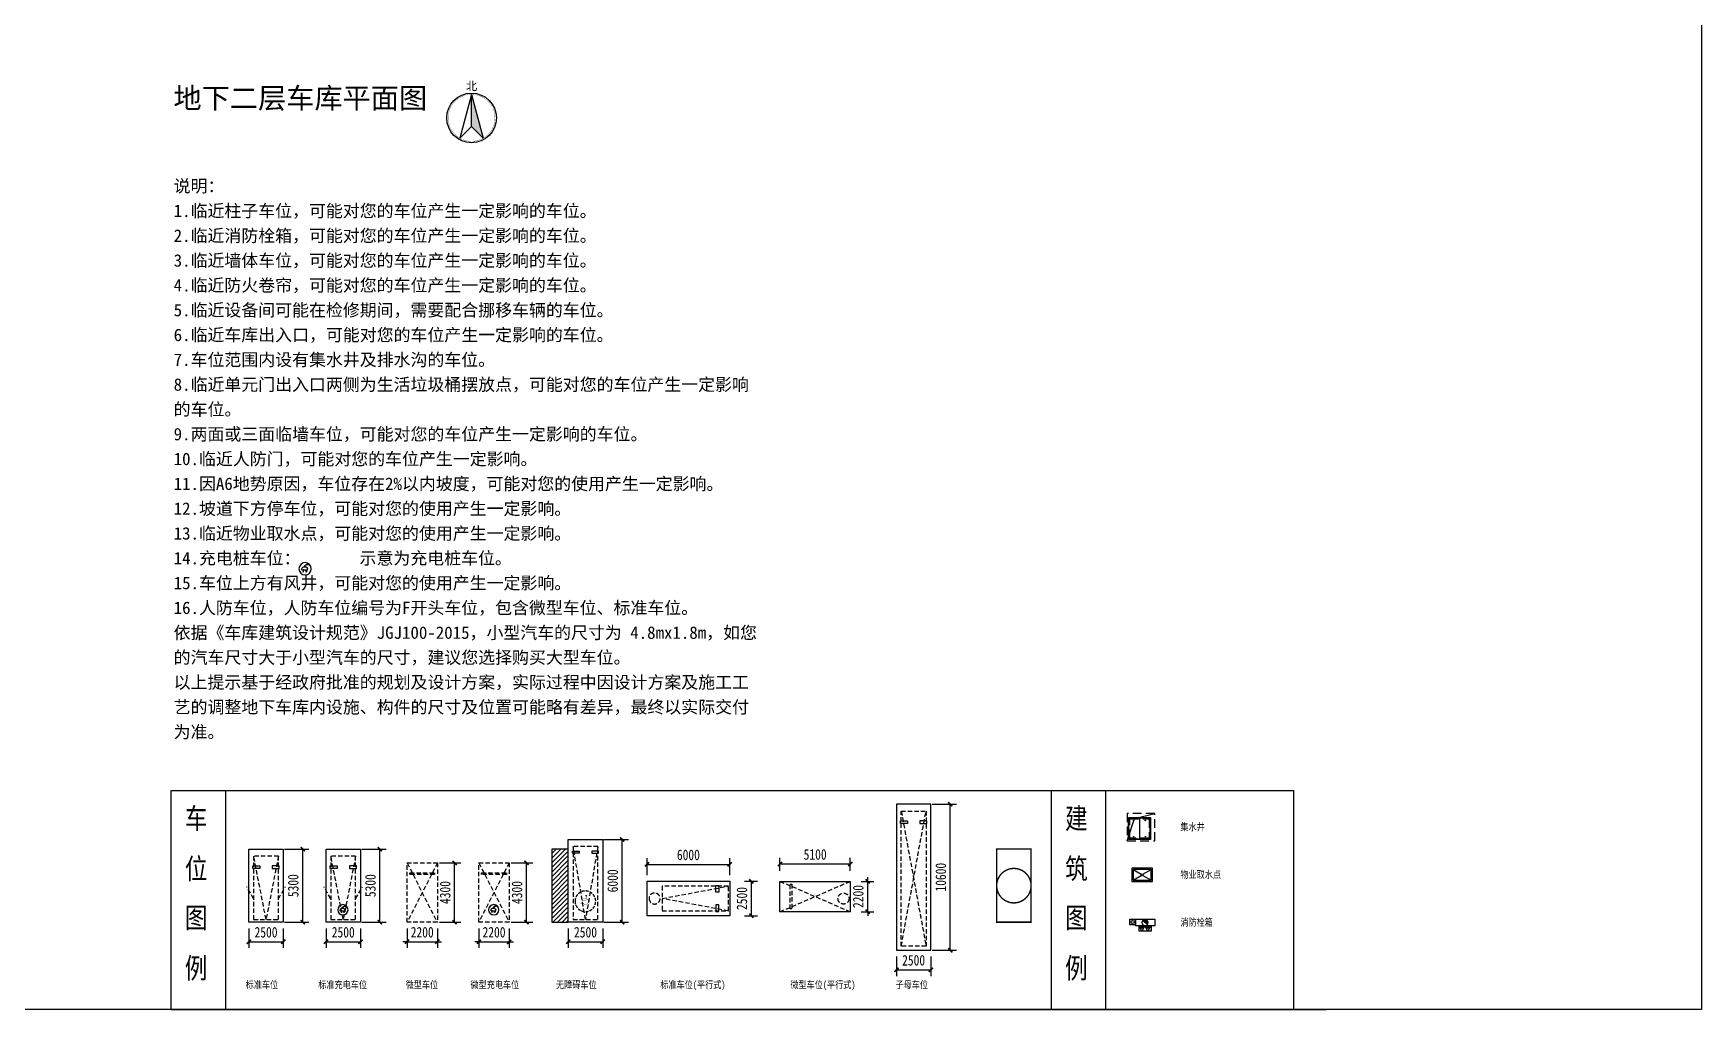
# Model space of a CAD drawing. Header units: millimetres. Extents: x -48310 to 218990, y -633409 to -276709.
# Drawn here: x 97952 to 218990, y -633409 to -562570 of the extents above; entities that cross this region are included whole.
import ezdxf
from ezdxf.enums import TextEntityAlignment as Align

# ---------------------------------------------------------------- set-up
doc = ezdxf.new("R2010")
doc.units = ezdxf.units.MM
doc.header["$LTSCALE"] = 100
for name, pattern in [('A6-DK-B1F$0$$0$HIDDEN2', [4.7625, 3.175, -1.5875]), ('A6-DK-B1F$0$ACO-DASHED', [3, 2, -1]), ('A6-DK-B1F$0$HIDDEN2', [4.7625, 3.175, -1.5875]), ('A6-DK-B2F$0$HIDDEN2', [4.7625, 3.175, -1.5875]), ('A6-DK-JSJ-B2F$0$HIDDEN2', [4.7625, 3.175, -1.5875])]:
    doc.linetypes.add(name, pattern=pattern)
doc.layers.get('Defpoints').update_dxf_attribs({"color": 189})
for name, color, linetype in [('A-MARK', 232, 'Continuous'), ('A-TEXT', 191, 'Continuous'), ('A-TITLE', 222, 'Continuous'), ('A6-DK-B1F$0$$0$A-PRKG', 175, 'A6-DK-B1F$0$$0$HIDDEN2'), ('A6-DK-B1F$0$A-HATCH', 251, 'Continuous'), ('A6-DK-B1F$0$A-MARK', 232, 'Continuous'), ('A6-DK-B1F$0$A-PRKG', 175, 'A6-DK-B1F$0$HIDDEN2'), ('A6-DK-B1F$0$A-PRKG-SIGN', 252, 'Continuous'), ('A6-DK-B1F$0$A-X-CLIP', 249, 'Continuous'), ('A6-DK-B1F$0$DK-WALL-B1F$0$A-MARK', 232, 'Continuous'), ('A6-DK-B2F$0$A-FIXT', 6, 'Continuous'), ('A6-DK-B2F$0$A-PRKG', 175, 'A6-DK-B2F$0$HIDDEN2'), ('A6-DK-B2F$0$A-PRKG-SIGN', 252, 'Continuous'), ('A6-DK-JSJ-B2F$0$A-DRAIN', 152, 'Continuous'), ('A6-DK-JSJ-B2F$0$A-HOLE-FLOR', 242, 'Continuous'), ('A6-DK-JSJ-B2F$0$A-LOWER', 131, 'A6-DK-JSJ-B2F$0$HIDDEN2'), ('A6-DK-JSJ-B2F$0$X23-BF$0$A-HATCH', 251, 'Continuous'), ('TP-DK-1(xhs)$0$P-J-DIM-L', 70, 'Continuous'), ('TP-DK-1(xhs)$0$P-X-L', 240, 'Continuous'), ('TP-DK-1(xhs)$0$P-X-M', 2, 'Continuous'), ('TP-DK-1(xhs)$0$P-X-X', 1, 'Continuous'), ('留孔', 1, 'Continuous'), ('车位编号', 6, 'Continuous')]:
    doc.layers.add(name, color=color, linetype=linetype)
doc.layers.add('PUB_DIM', color=3, linetype='Continuous', lineweight=15)
doc.layers.add('PUB_TEXT', color=7, linetype='Continuous', lineweight=15)
doc.layers.add('yichutu', color=7, linetype='Continuous', true_color=0xffffff, plot=False)
doc.styles.add('HT_T3', font='simhei.ttf', dxfattribs={"width": 0.8})
doc.styles.add('华文细黑', font='STXIHEI.TTF')
doc.styles.add('黑体', font='simhei.ttf', dxfattribs={"width": 0.8})
doc.dimstyles.new('_TCH_ARCH&&300', dxfattribs={"dimtxt": 766.075949, "dimasz": 300, "dimexe": 450, "dimexo": 450, "dimgap": 300, "dimtad": 1, "dimdec": 0, "dimzin": 0, "dimdsep": 46, "dimtxsty": 'HT_T3', "dimblk": 'ARCHTICK', "dimcen": 0.09, "dimclrt": 7, "dimazin": 2, "dimtfac": 1, "dimtdec": 0, "dimtix": 1, "dimtmove": 2, "dimatfit": 3, "dimfxl": 1, "dimtolj": 1, "dimtzin": 0, "dimarcsym": 0})

# ---------------------------------------------------------------- blocks, each defined once
blk = doc.blocks.new('yct-1189-841-356700-252300-300-0.0')
at = {"layer": 'yichutu', "color": 7, "true_color": 0xffffff}
blk.add_lwpolyline([(0, 0), (0, 252300), (356700, 252300), (356700, 0)], close=True, dxfattribs=at)
blk = doc.blocks.new('A-Other-Compass-a')
at = {"linetype": 'ByBlock', "lineweight": -2}
blk.add_hatch(color=256, dxfattribs=at).paths.add_polyline_path([(0, -1211), (0, -50), (425, -1636)])
at = {"linetype": 'ByBlock', "lineweight": -2, "const_width": 8}
for points in [[(0, -50, 1), (0, -1750)], [(0, -50, -1), (0, -1750)]]:
    blk.add_lwpolyline(points, format="xyb", dxfattribs=at)
at = {"linetype": 'ByBlock', "lineweight": -2}
for points in [[(0, -1211), (0, -50), (-425, -1636), (0, -1211)], [(0, -1211), (0, -50), (425, -1636), (0, -1211)]]:
    blk.add_lwpolyline(points, close=True, dxfattribs=at)
blk.add_circle((0, -900), 900, dxfattribs=at)
at = {"linetype": 'ByBlock', "lineweight": -2, "style": '华文细黑'}
blk.add_text('北', height=300, dxfattribs=at).set_placement((0, 100), align=Align.CENTER)
blk = doc.blocks.new('A6-DK-B1F$0$DK-WALL-B1F$0$CD')
at = {"linetype": 'ByBlock'}
for p, q in [((-130, -382), (-130, 312)), ((-130, 312), (19, 312)), ((219, -182), (219, 112)), ((469, 427), (469, 165)), ((509, 427), (469, 427)), ((509, 427), (509, 165)), ((-130, -382), (19, -382)), ((219, -15), (289, -15)), ((219, -55), (289, -55))]:
    blk.add_line(p, q, dxfattribs=at)
for points in [[(-371, 133), (-130, 133), (-130, 175), (-371, 175)], [(-371, -203), (-130, -203), (-130, -245), (-371, -245)]]:
    blk.add_lwpolyline(points, dxfattribs=at)
blk.add_circle((0, 0), 750, dxfattribs=at)
for centre, radius, start, end in [((-371, 154), 20.7, 90, 270), ((19, 112), 200, 0, 90), ((289, 165), 220, 270, 0), ((289, 165), 180, 270, 0), ((-371, -224), 20.7, 90, 270), ((19, -182), 200, 270, 0)]:
    blk.add_arc(centre, radius, start, end, dxfattribs=at)
blk = doc.blocks.new('A6-DK-B1F$0$标准车位')
blk.add_lwpolyline([(350, 4600), (1250, 0), (2150, 4600)])
blk.add_lwpolyline([(350, 4600), (2150, 4600), (2150, 0), (350, 0)], close=True)
at = {"layer": 'A6-DK-B1F$0$A-PRKG-SIGN'}
for points in [[(0, -200), (2500, -200), (2500, 5100), (0, 5100)], [(300, 3900), (800, 3900), (800, 3700), (300, 3700)], [(2200, 3900), (1700, 3900), (1700, 3700), (2200, 3700)]]:
    blk.add_lwpolyline(points, close=True, dxfattribs=at)
at = {"layer": 'Defpoints', "color": 8, "linetype": 'A6-DK-B1F$0$HIDDEN2', "extrusion": (-5.18032e-09, 4.97011e-22, 1), "elevation": 0}
for points in [[(350, 1500), (-145, 2357)], [(2150, 1500), (2645, 2357)]]:
    blk.add_lwpolyline(points, dxfattribs=at)
blk = doc.blocks.new('A6-DK-B1F$0$$0$A$C46FA2BC5')
at = {"layer": 'A6-DK-B1F$0$$0$A-PRKG', "color": 6}
for points in [[(-2200, 0), (0, 0), (0, -4300), (-2200, -4300)], [(-2000, -3450), (-200, -3450), (-200, -3570), (-2000, -3570)]]:
    blk.add_lwpolyline(points, close=True, dxfattribs=at)
for points in [[(0, -4300), (-2200, 0)], [(-2200, -4300), (0, 0)]]:
    blk.add_lwpolyline(points, dxfattribs=at)
blk = doc.blocks.new('A6-DK-B1F$0$A-Barrier-plan-b')
for points, const_width in [([(-119, 185, 1.2843002), (192, -107)], 25), ([(-30, 403, 1), (-86, 403)], 60), ([(-30, 403, -1), (-86, 403)], 60)]:
    blk.add_lwpolyline(points, format="xyb", dxfattribs=dict(const_width=const_width))
at = {"const_width": 25}
for points in [[(-101, 411), (-55, 80), (194, 80), (260, -148), (353, -128)], [(-70, 191), (143, 191)]]:
    blk.add_lwpolyline(points, dxfattribs=at)
at = {"linetype": 'A6-DK-B1F$0$ACO-DASHED'}
blk.add_circle((0, 0), 750, dxfattribs=at)
blk = doc.blocks.new('A6-DK-B1F$0$wzatcw')
at = {"layer": 'A6-DK-B1F$0$A-HATCH'}
h = blk.add_hatch(dxfattribs=at)
h.set_pattern_fill('ANSI31', color=256, scale=150)
h.set_pattern_definition([(45, (-735.45, 5050), (-168.38, 168.38), [])])
h.paths.add_polyline_path([(1200, 0), (0, 0), (0, 5300), (1200, 5300)])
at = {"extrusion": (-5.18032e-09, -4.99617e-22, 1), "elevation": 0}
blk.add_lwpolyline([(3350, 5500), (2450, 200), (1550, 5500)], dxfattribs=at)
blk.add_lwpolyline([(3350, 5500), (1550, 5500), (1550, 200), (3350, 200)], close=True, dxfattribs=at)
at = {"layer": 'A6-DK-B1F$0$A-PRKG-SIGN', "extrusion": (-5.18032e-09, -4.99617e-22, 1), "elevation": 0}
for points in [[(3700, 0), (1200, 0), (1200, 6000), (3700, 6000)], [(1500, 5143), (2000, 5143), (2000, 5000), (1500, 5000)], [(3400, 5143), (2900, 5143), (2900, 5000), (3400, 5000)]]:
    blk.add_lwpolyline(points, close=True, dxfattribs=at)
at = {"layer": 'A6-DK-B1F$0$A-X-CLIP'}
blk.add_lwpolyline([(1200, 5300), (0, 5300), (0, 0), (1200, 0)], dxfattribs=at)
at = {"layer": 'A6-DK-B1F$0$A-MARK', "linetype": 'Continuous', "extrusion": (-3.01823e-09, -1.58113e-08, 1), "xscale": -0.9999999999999991, "rotation": 359.9999986498872}
blk.add_blockref('A6-DK-B1F$0$A-Barrier-plan-b', (2441, 1516, 0), dxfattribs=at)
blk = doc.blocks.new('_ArchTick')
at = {"color": 0, "linetype": 'ByBlock', "const_width": 0.4}
blk.add_lwpolyline([(-0.5, -0.5), (0.5, 0.5)], dxfattribs=at)
blk = doc.blocks.new('*D334')
at = {"layer": 'Defpoints', "color": 0, "transparency": 16777216}
for p in [(136761, -627063, 0), (139261, -627063), (139261, -628482)]:
    blk.add_point(p, dxfattribs=at)
at = {"layer": 'PUB_DIM', "color": 0, "lineweight": -2, "transparency": 16777216}
for p, q in [((136761, -627513), (136761, -628932)), ((139261, -627513), (139261, -628932)), ((136761, -628482), (139261, -628482))]:
    blk.add_line(p, q, dxfattribs=at)
at = {"layer": 'PUB_DIM', "color": 0, "lineweight": -2, "transparency": 16777216, "xscale": 300, "yscale": 300, "zscale": 300, "rotation": 180}
blk.add_blockref('_ArchTick', (136761, -628482), dxfattribs=at)
at = {"layer": 'PUB_DIM', "color": 0, "lineweight": -2, "transparency": 16777216, "xscale": 300, "yscale": 300, "zscale": 300}
blk.add_blockref('_ArchTick', (139261, -628482), dxfattribs=at)
at = {"layer": 'PUB_DIM', "color": 7, "transparency": 16777216, "insert": (138011, -627795), "char_height": 766.1, "attachment_point": 5, "style": 'HT_T3'}
blk.add_mtext('\\A1;2500', dxfattribs=at)
blk = doc.blocks.new('*D335')
at = {"layer": 'Defpoints', "color": 0, "transparency": 16777216}
for p in [(138901, -621063, 0), (140673, -621063), (138901, -627063)]:
    blk.add_point(p, dxfattribs=at)
at = {"layer": 'PUB_DIM', "color": 0, "lineweight": -2, "transparency": 16777216}
for p, q in [((139351, -621063), (141123, -621063)), ((140673, -627063), (140673, -621063)), ((139351, -627063), (141123, -627063))]:
    blk.add_line(p, q, dxfattribs=at)
at = {"layer": 'PUB_DIM', "color": 0, "lineweight": -2, "transparency": 16777216, "xscale": 300, "yscale": 300, "zscale": 300}
for p, rotation in [((140673, -621063), 90), ((140673, -627063), 270)]:
    blk.add_blockref('_ArchTick', p, dxfattribs=dict(at, rotation=rotation))
at = {"layer": 'PUB_DIM', "color": 7, "transparency": 16777216, "insert": (139985, -624063), "char_height": 766.1, "attachment_point": 5, "rotation": 90, "style": 'HT_T3'}
blk.add_mtext('\\A1;6000', dxfattribs=at)
blk = doc.blocks.new('*D336')
at = {"layer": 'Defpoints', "color": 0, "transparency": 16777216}
for p in [(132176, -622763), (133731, -622763), (132176, -627063)]:
    blk.add_point(p, dxfattribs=at)
at = {"layer": 'PUB_DIM', "color": 0, "lineweight": -2, "transparency": 16777216}
for p, q in [((132626, -622763), (134181, -622763)), ((133731, -627063), (133731, -622763)), ((132626, -627063), (134181, -627063))]:
    blk.add_line(p, q, dxfattribs=at)
at = {"layer": 'PUB_DIM', "color": 0, "lineweight": -2, "transparency": 16777216, "xscale": 300, "yscale": 300, "zscale": 300}
for p, rotation in [((133731, -622763), 90), ((133731, -627063), 270)]:
    blk.add_blockref('_ArchTick', p, dxfattribs=dict(at, rotation=rotation))
at = {"layer": 'PUB_DIM', "color": 7, "transparency": 16777216, "insert": (133043, -624913), "char_height": 766.1, "attachment_point": 5, "rotation": 90, "style": 'HT_T3'}
blk.add_mtext('\\A1;4300', dxfattribs=at)
blk = doc.blocks.new('*D337')
at = {"layer": 'Defpoints', "color": 0, "transparency": 16777216}
for p in [(130276, -627063), (132476, -627063), (132476, -628482)]:
    blk.add_point(p, dxfattribs=at)
at = {"layer": 'PUB_DIM', "color": 0, "lineweight": -2, "transparency": 16777216}
for p, q in [((130276, -627513), (130276, -628932)), ((132476, -627513), (132476, -628932)), ((130276, -628482), (129976, -628482)), ((130276, -628482), (132476, -628482)), ((132476, -628482), (132776, -628482))]:
    blk.add_line(p, q, dxfattribs=at)
at = {"layer": 'PUB_DIM', "color": 0, "lineweight": -2, "transparency": 16777216, "xscale": 300, "yscale": 300, "zscale": 300}
blk.add_blockref('_ArchTick', (130276, -628482), dxfattribs=at)
at = {"layer": 'PUB_DIM', "color": 0, "lineweight": -2, "transparency": 16777216, "xscale": 300, "yscale": 300, "zscale": 300, "rotation": 180}
blk.add_blockref('_ArchTick', (132476, -628482), dxfattribs=at)
at = {"layer": 'PUB_DIM', "color": 7, "transparency": 16777216, "insert": (131376, -627795), "char_height": 766.1, "attachment_point": 5, "style": 'HT_T3'}
blk.add_mtext('\\A1;2200', dxfattribs=at)
blk = doc.blocks.new('*D338')
at = {"layer": 'Defpoints', "color": 0, "transparency": 16777216}
for p in [(119185, -627063), (121685, -627063), (121685, -628482)]:
    blk.add_point(p, dxfattribs=at)
at = {"layer": 'PUB_DIM', "color": 0, "lineweight": -2, "transparency": 16777216}
for p, q in [((119185, -627513), (119185, -628932)), ((121685, -627513), (121685, -628932)), ((119185, -628482), (121685, -628482))]:
    blk.add_line(p, q, dxfattribs=at)
at = {"layer": 'PUB_DIM', "color": 0, "lineweight": -2, "transparency": 16777216, "xscale": 300, "yscale": 300, "zscale": 300, "rotation": 180}
blk.add_blockref('_ArchTick', (119185, -628482), dxfattribs=at)
at = {"layer": 'PUB_DIM', "color": 0, "lineweight": -2, "transparency": 16777216, "xscale": 300, "yscale": 300, "zscale": 300}
blk.add_blockref('_ArchTick', (121685, -628482), dxfattribs=at)
at = {"layer": 'PUB_DIM', "color": 7, "transparency": 16777216, "insert": (120435, -627795), "char_height": 766.1, "attachment_point": 5, "style": 'HT_T3'}
blk.add_mtext('\\A1;2500', dxfattribs=at)
blk = doc.blocks.new('*D339')
at = {"layer": 'Defpoints', "color": 0, "transparency": 16777216}
for p in [(121324, -621763), (123097, -621763), (121324, -627063)]:
    blk.add_point(p, dxfattribs=at)
at = {"layer": 'PUB_DIM', "color": 0, "lineweight": -2, "transparency": 16777216}
for p, q in [((121774, -621763), (123547, -621763)), ((123097, -627063), (123097, -621763)), ((121774, -627063), (123547, -627063))]:
    blk.add_line(p, q, dxfattribs=at)
at = {"layer": 'PUB_DIM', "color": 0, "lineweight": -2, "transparency": 16777216, "xscale": 300, "yscale": 300, "zscale": 300}
for p, rotation in [((123097, -621763), 90), ((123097, -627063), 270)]:
    blk.add_blockref('_ArchTick', p, dxfattribs=dict(at, rotation=rotation))
at = {"layer": 'PUB_DIM', "color": 7, "transparency": 16777216, "insert": (122409, -624413), "char_height": 766.1, "attachment_point": 5, "rotation": 90, "style": 'HT_T3'}
blk.add_mtext('\\A1;5300', dxfattribs=at)
blk = doc.blocks.new('*D340')
at = {"layer": 'Defpoints', "color": 0, "transparency": 16777216}
for p in [(126964, -622763), (128518, -622763), (126964, -627063)]:
    blk.add_point(p, dxfattribs=at)
at = {"layer": 'PUB_DIM', "color": 0, "lineweight": -2, "transparency": 16777216}
for p, q in [((127414, -622763), (128968, -622763)), ((128518, -627063), (128518, -622763)), ((127414, -627063), (128968, -627063))]:
    blk.add_line(p, q, dxfattribs=at)
at = {"layer": 'PUB_DIM', "color": 0, "lineweight": -2, "transparency": 16777216, "xscale": 300, "yscale": 300, "zscale": 300}
for p, rotation in [((128518, -622763), 90), ((128518, -627063), 270)]:
    blk.add_blockref('_ArchTick', p, dxfattribs=dict(at, rotation=rotation))
at = {"layer": 'PUB_DIM', "color": 7, "transparency": 16777216, "insert": (127831, -624913), "char_height": 766.1, "attachment_point": 5, "rotation": 90, "style": 'HT_T3'}
blk.add_mtext('\\A1;4300', dxfattribs=at)
blk = doc.blocks.new('*D341')
at = {"layer": 'Defpoints', "color": 0, "transparency": 16777216}
for p in [(125064, -627063), (127264, -627063), (127264, -628482)]:
    blk.add_point(p, dxfattribs=at)
at = {"layer": 'PUB_DIM', "color": 0, "lineweight": -2, "transparency": 16777216}
for p, q in [((125064, -627513), (125064, -628932)), ((127264, -627513), (127264, -628932)), ((125064, -628482), (124764, -628482)), ((125064, -628482), (127264, -628482)), ((127264, -628482), (127564, -628482))]:
    blk.add_line(p, q, dxfattribs=at)
at = {"layer": 'PUB_DIM', "color": 0, "lineweight": -2, "transparency": 16777216, "xscale": 300, "yscale": 300, "zscale": 300}
blk.add_blockref('_ArchTick', (125064, -628482), dxfattribs=at)
at = {"layer": 'PUB_DIM', "color": 0, "lineweight": -2, "transparency": 16777216, "xscale": 300, "yscale": 300, "zscale": 300, "rotation": 180}
blk.add_blockref('_ArchTick', (127264, -628482), dxfattribs=at)
at = {"layer": 'PUB_DIM', "color": 7, "transparency": 16777216, "insert": (126164, -627795), "char_height": 766.1, "attachment_point": 5, "style": 'HT_T3'}
blk.add_mtext('\\A1;2200', dxfattribs=at)
blk = doc.blocks.new('*D342')
at = {"layer": 'Defpoints', "color": 0, "transparency": 16777216}
for p in [(113584, -627063), (116084, -627063), (116084, -628482)]:
    blk.add_point(p, dxfattribs=at)
at = {"layer": 'PUB_DIM', "color": 0, "lineweight": -2, "transparency": 16777216}
for p, q in [((113584, -627513), (113584, -628932)), ((116084, -627513), (116084, -628932)), ((113584, -628482), (116084, -628482))]:
    blk.add_line(p, q, dxfattribs=at)
at = {"layer": 'PUB_DIM', "color": 0, "lineweight": -2, "transparency": 16777216, "xscale": 300, "yscale": 300, "zscale": 300, "rotation": 180}
blk.add_blockref('_ArchTick', (113584, -628482), dxfattribs=at)
at = {"layer": 'PUB_DIM', "color": 0, "lineweight": -2, "transparency": 16777216, "xscale": 300, "yscale": 300, "zscale": 300}
blk.add_blockref('_ArchTick', (116084, -628482), dxfattribs=at)
at = {"layer": 'PUB_DIM', "color": 7, "transparency": 16777216, "insert": (114834, -627795), "char_height": 766.1, "attachment_point": 5, "style": 'HT_T3'}
blk.add_mtext('\\A1;2500', dxfattribs=at)
blk = doc.blocks.new('*D343')
at = {"layer": 'Defpoints', "color": 0, "transparency": 16777216}
for p in [(115723, -621763), (117496, -621763), (115723, -627063)]:
    blk.add_point(p, dxfattribs=at)
at = {"layer": 'PUB_DIM', "color": 0, "lineweight": -2, "transparency": 16777216}
for p, q in [((116173, -621763), (117946, -621763)), ((117496, -627063), (117496, -621763)), ((116173, -627063), (117946, -627063))]:
    blk.add_line(p, q, dxfattribs=at)
at = {"layer": 'PUB_DIM', "color": 0, "lineweight": -2, "transparency": 16777216, "xscale": 300, "yscale": 300, "zscale": 300}
for p, rotation in [((117496, -621763), 90), ((117496, -627063), 270)]:
    blk.add_blockref('_ArchTick', p, dxfattribs=dict(at, rotation=rotation))
at = {"layer": 'PUB_DIM', "color": 7, "transparency": 16777216, "insert": (116808, -624413), "char_height": 766.1, "attachment_point": 5, "rotation": 90, "style": 'HT_T3'}
blk.add_mtext('\\A1;5300', dxfattribs=at)
blk = doc.blocks.new('*D344')
at = {"layer": 'Defpoints', "color": 0, "transparency": 16777216}
for p in [(160567, -629099), (163067, -629099), (163067, -630518)]:
    blk.add_point(p, dxfattribs=at)
at = {"layer": 'PUB_DIM', "color": 0, "lineweight": -2, "transparency": 16777216}
for p, q in [((160567, -629549), (160567, -630968)), ((160567, -630518), (163067, -630518)), ((163067, -629549), (163067, -630968))]:
    blk.add_line(p, q, dxfattribs=at)
at = {"layer": 'PUB_DIM', "color": 0, "lineweight": -2, "transparency": 16777216, "xscale": 300, "yscale": 300, "zscale": 300, "rotation": 180}
blk.add_blockref('_ArchTick', (160567, -630518), dxfattribs=at)
at = {"layer": 'PUB_DIM', "color": 0, "lineweight": -2, "transparency": 16777216, "xscale": 300, "yscale": 300, "zscale": 300}
blk.add_blockref('_ArchTick', (163067, -630518), dxfattribs=at)
at = {"layer": 'PUB_DIM', "color": 7, "transparency": 16777216, "insert": (161817, -629830), "char_height": 766.1, "attachment_point": 5, "style": 'HT_T3'}
blk.add_mtext('\\A1;2500', dxfattribs=at)
blk = doc.blocks.new('*D345')
at = {"layer": 'Defpoints', "color": 0, "transparency": 16777216}
for p in [(162707, -618499, 0), (164479, -618499), (162707, -629099)]:
    blk.add_point(p, dxfattribs=at)
at = {"layer": 'PUB_DIM', "color": 0, "lineweight": -2, "transparency": 16777216}
for p, q in [((163157, -618499), (164929, -618499)), ((164479, -629099), (164479, -618499)), ((163157, -629099), (164929, -629099))]:
    blk.add_line(p, q, dxfattribs=at)
at = {"layer": 'PUB_DIM', "color": 0, "lineweight": -2, "transparency": 16777216, "xscale": 300, "yscale": 300, "zscale": 300}
for p, rotation in [((164479, -618499), 90), ((164479, -629099), 270)]:
    blk.add_blockref('_ArchTick', p, dxfattribs=dict(at, rotation=rotation))
at = {"layer": 'PUB_DIM', "color": 7, "transparency": 16777216, "insert": (163792, -623799), "char_height": 766.1, "attachment_point": 5, "rotation": 90, "style": 'HT_T3'}
blk.add_mtext('\\A1;10600', dxfattribs=at)
blk = doc.blocks.new('*U297')
at = {"layer": 'A6-DK-JSJ-B2F$0$A-DRAIN'}
blk.add_lwpolyline([(50, 50), (50, 850), (850, 850), (850, 50)], close=True, dxfattribs=at)
at = {"layer": 'A6-DK-JSJ-B2F$0$A-HOLE-FLOR'}
blk.add_lwpolyline([(0, 0), (270, 817), (1000, 1000)], dxfattribs=at)
for points in [[(65, 835), (450, 835), (450, 65), (65, 65)], [(835, 835), (450, 835), (450, 65), (835, 65)]]:
    blk.add_lwpolyline(points, close=True, dxfattribs=at)
at = {"layer": 'A6-DK-JSJ-B2F$0$A-LOWER'}
for points in [[(0, 1000), (0, 0), (1000, 0), (1000, 1000), (0, 1000)], [(100, 100), (100, 800), (800, 800), (800, 100), (100, 100)]]:
    blk.add_lwpolyline(points, dxfattribs=at)
at = {"layer": 'A6-DK-JSJ-B2F$0$X23-BF$0$A-HATCH'}
blk.add_lwpolyline([(65, 65), (65, 835), (835, 835), (835, 65)], close=True, dxfattribs=at)
for centre in [(242, 745), (657, 745), (242, 155), (657, 155)]:
    blk.add_circle(centre, 8, dxfattribs=at)
blk = doc.blocks.new('TP-DK-1(xhs)$0$PG01.1')
at = {"color": 1}
for p, q in [((108, 187), (0, 0)), ((80, 72), (66, 58)), ((89, 72), (66, 48)), ((99, 72), (66, 39)), ((109, 72), (66, 29)), ((118, 72), (66, 20)), ((128, 72), (66, 10)), ((138, 72), (66, 0)), ((147, 72), (76, 0)), ((150, 65), (85, 0)), ((150, 56), (94, 0)), ((150, 46), (104, 0)), ((216, 0), (108, 187)), ((150, 36), (114, 0)), ((150, 27), (123, 0)), ((150, 17), (133, 0)), ((150, 8), (142, 0)), ((324, 187), (216, 0)), ((296, 72), (282, 58)), ((305, 72), (282, 48)), ((315, 72), (282, 39)), ((325, 72), (282, 29)), ((334, 72), (282, 20)), ((344, 72), (282, 10)), ((354, 72), (282, 0)), ((363, 72), (292, 0)), ((366, 65), (301, 0)), ((366, 56), (310, 0)), ((366, 46), (320, 0)), ((432, 0), (324, 187)), ((366, 36), (330, 0)), ((366, 27), (339, 0)), ((366, 17), (349, 0)), ((366, 8), (358, 0))]:
    blk.add_line(p, q, dxfattribs=at)
at = {"color": 2}
for p, q in [((0, 0), (216, 0)), ((216, 0), (432, 0))]:
    blk.add_line(p, q, dxfattribs=at)
at = {"color": 1}
for points in [[(0, 0), (436, 0), (436, 190), (0, 190)], [(66, 72), (150, 72), (150, 0), (66, 0)], [(282, 72), (366, 72), (366, 0), (282, 0)]]:
    blk.add_lwpolyline(points, close=True, dxfattribs=at)
blk = doc.blocks.new('TP-DK-1(xhs)$0$PG02.4')
blk.add_hatch(color=1).paths.add_polyline_path([(265, 48, 0.699012), (461, 120, 0.141488), (444, 179)])
at = {"color": 1}
blk.add_line((265, 48), (444, 179), dxfattribs=at)
blk.add_lwpolyline([(0, 0), (700, 0), (700, 240), (0, 240)], close=True, dxfattribs=at)
blk.add_circle((350, 120), 111, dxfattribs=at)
blk = doc.blocks.new('A6-DK-B2F$0$A$C19F87712')
for p, q in [((0, 0), (0, -480)), ((750, 0), (0, 0)), ((750, -480), (750, 0)), ((0, -480), (750, -480)), ((348, -213), (50, -50)), ((50, -50), (50, -430)), ((700, -50), (50, -50)), ((348, -267), (50, -430)), ((50, -430), (700, -430)), ((700, -50), (402, -213)), ((700, -430), (402, -267)), ((700, -430), (700, -50))]:
    blk.add_line(p, q)
blk.add_ellipse((375, -240), major_axis=(26.5, 26.5), ratio=1, start_param=5.497787, end_param=11.780972)
blk = doc.blocks.new('*D346')
at = {"layer": 'Defpoints', "color": 0, "transparency": 16777216}
for p in [(148477, -622870), (142477, -624096), (148477, -624096)]:
    blk.add_point(p, dxfattribs=at)
at = {"layer": 'PUB_DIM', "color": 0, "lineweight": -2, "transparency": 16777216}
for p, q in [((142477, -623646), (142477, -622420)), ((142477, -622870), (148477, -622870)), ((148477, -623646), (148477, -622420))]:
    blk.add_line(p, q, dxfattribs=at)
at = {"layer": 'PUB_DIM', "color": 0, "lineweight": -2, "transparency": 16777216, "xscale": 300, "yscale": 300, "zscale": 300, "rotation": 180}
blk.add_blockref('_ArchTick', (142477, -622870), dxfattribs=at)
at = {"layer": 'PUB_DIM', "color": 0, "lineweight": -2, "transparency": 16777216, "xscale": 300, "yscale": 300, "zscale": 300}
blk.add_blockref('_ArchTick', (148477, -622870), dxfattribs=at)
at = {"layer": 'PUB_DIM', "color": 7, "transparency": 16777216, "insert": (145477, -622182), "char_height": 766.1, "attachment_point": 5, "style": 'HT_T3'}
blk.add_mtext('\\A1;6000', dxfattribs=at)
blk = doc.blocks.new('*D347')
at = {"layer": 'Defpoints', "color": 0, "transparency": 16777216}
for p in [(149086, -624096), (150049, -624096), (149086, -626596)]:
    blk.add_point(p, dxfattribs=at)
at = {"layer": 'PUB_DIM', "color": 0, "lineweight": -2, "transparency": 16777216}
for p, q in [((149536, -624096), (150499, -624096)), ((150049, -626596), (150049, -624096)), ((149536, -626596), (150499, -626596))]:
    blk.add_line(p, q, dxfattribs=at)
at = {"layer": 'PUB_DIM', "color": 0, "lineweight": -2, "transparency": 16777216, "xscale": 300, "yscale": 300, "zscale": 300}
for p, rotation in [((150049, -624096), 90), ((150049, -626596), 270)]:
    blk.add_blockref('_ArchTick', p, dxfattribs=dict(at, rotation=rotation))
at = {"layer": 'PUB_DIM', "color": 7, "transparency": 16777216, "insert": (149362, -625346), "char_height": 766.1, "attachment_point": 5, "rotation": 90, "style": 'HT_T3'}
blk.add_mtext('\\A1;2500', dxfattribs=at)
blk = doc.blocks.new('*D348')
at = {"layer": 'Defpoints', "color": 0, "transparency": 16777216}
for p in [(157221, -622841), (152121, -623790), (157221, -623790)]:
    blk.add_point(p, dxfattribs=at)
at = {"layer": 'PUB_DIM', "color": 0, "lineweight": -2, "transparency": 16777216}
for p, q in [((152121, -623340), (152121, -622391)), ((152121, -622841), (157221, -622841)), ((157221, -623340), (157221, -622391))]:
    blk.add_line(p, q, dxfattribs=at)
at = {"layer": 'PUB_DIM', "color": 0, "lineweight": -2, "transparency": 16777216, "xscale": 300, "yscale": 300, "zscale": 300, "rotation": 180}
blk.add_blockref('_ArchTick', (152121, -622841), dxfattribs=at)
at = {"layer": 'PUB_DIM', "color": 0, "lineweight": -2, "transparency": 16777216, "xscale": 300, "yscale": 300, "zscale": 300}
blk.add_blockref('_ArchTick', (157221, -622841), dxfattribs=at)
at = {"layer": 'PUB_DIM', "color": 7, "transparency": 16777216, "insert": (154671, -622153), "char_height": 766.1, "attachment_point": 5, "style": 'HT_T3'}
blk.add_mtext('\\A1;5100', dxfattribs=at)
blk = doc.blocks.new('*D349')
at = {"layer": 'Defpoints', "color": 0, "transparency": 16777216}
for p in [(157560, -624101), (158487, -624101), (157560, -626301)]:
    blk.add_point(p, dxfattribs=at)
at = {"layer": 'PUB_DIM', "color": 0, "lineweight": -2, "transparency": 16777216}
for p, q in [((158010, -624101), (158937, -624101)), ((158487, -624101), (158487, -623801)), ((158487, -626301), (158487, -624101)), ((158010, -626301), (158937, -626301)), ((158487, -626301), (158487, -626601))]:
    blk.add_line(p, q, dxfattribs=at)
at = {"layer": 'PUB_DIM', "color": 0, "lineweight": -2, "transparency": 16777216, "xscale": 300, "yscale": 300, "zscale": 300}
for p, rotation in [((158487, -624101), 270), ((158487, -626301), 90)]:
    blk.add_blockref('_ArchTick', p, dxfattribs=dict(at, rotation=rotation))
at = {"layer": 'PUB_DIM', "color": 7, "transparency": 16777216, "insert": (157800, -625201), "char_height": 766.1, "attachment_point": 5, "rotation": 90, "style": 'HT_T3'}
blk.add_mtext('\\A1;2200', dxfattribs=at)
blk = doc.blocks.new('A6-DK-B2F$0$侧放停车位')
blk.add_lwpolyline([(350, 5700), (1250, 900), (2150, 5700)])
blk.add_lwpolyline([(350, 5700), (2150, 5700), (2150, 900), (350, 900)], close=True)
blk.add_circle((1250, 348, 0), 400)
at = {"layer": 'A6-DK-B2F$0$A-PRKG-SIGN'}
for points in [[(0, -200), (2500, -200), (2500, 5800), (0, 5800)], [(300, 5000), (800, 5000), (800, 4800), (300, 4800)], [(2200, 5000), (1700, 5000), (1700, 4800), (2200, 4800)]]:
    blk.add_lwpolyline(points, close=True, dxfattribs=at)

msp = doc.modelspace()

# ---------------------------------------------------------------- linework, layer by layer
for points in [[(107955.4, -633408.6), (107955.4, -617514.5)], [(107955.4, -617514.5), (189406.9, -617514.5)], [(111907, -633408.6), (111907, -617514.5)], [(171817.7, -633408.6), (171817.7, -617514.5)], [(175769.2, -633408.6), (175769.2, -617514.5)], [(189406.9, -633408.6), (189406.9, -617514.5)], [(107955.4, -633408.6), (191760.9, -633408.6)], [(107955.4, -633408.6), (191760.9, -633408.6)]]:
    msp.add_lwpolyline(points)
at = {"layer": 'A6-DK-B1F$0$$0$A-PRKG', "color": 6, "linetype": 'ByBlock'}
msp.add_lwpolyline([(157221.3, -624100.6), (157221.3, -626300.6), (152121.3, -626300.6), (152121.3, -624100.6)], close=True, dxfattribs=at)
at = {"layer": 'A6-DK-B1F$0$$0$A-PRKG', "color": 6}
for points in [[(152121.3, -626300.6), (157221.3, -624100.6)], [(152121.3, -624100.6), (157221.3, -626300.6)]]:
    msp.add_lwpolyline(points, dxfattribs=at)
msp.add_lwpolyline([(152971.3, -624300.6), (152971.3, -626100.6), (152851.3, -626100.6), (152851.3, -624300.6)], close=True, dxfattribs=at)
msp.add_circle((156730.3, -625350.6, 0), 400, dxfattribs=at)
at = {"layer": 'A6-DK-B1F$0$A-PRKG-SIGN', "elevation": 0}
msp.add_lwpolyline([(160567.1, -629098.6), (163067.1, -629098.6), (163067.1, -618498.6), (160567.1, -618498.6)], close=True, dxfattribs=at)
at = {"layer": 'A6-DK-B1F$0$A-PRKG-SIGN', "extrusion": (-5.18032e-09, -4.97011e-22, 1), "elevation": 0}
for points in [[(160867.1, -619698.6), (161367.1, -619698.6), (161367.1, -619898.6), (160867.1, -619898.6)], [(162767.1, -619698.6), (162267.1, -619698.6), (162267.1, -619898.6), (162767.1, -619898.6)]]:
    msp.add_lwpolyline(points, close=True, dxfattribs=at)
at = {"layer": 'A6-DK-B2F$0$A-PRKG', "elevation": 0}
msp.add_lwpolyline([(160917.1, -618998.6), (162717.1, -618998.6), (162717.1, -628798.6), (160917.1, -628798.6)], close=True, dxfattribs=at)
for points in [[(160917.1, -628798.6), (162717.1, -618998.6)], [(160917.1, -618998.6), (162717.1, -628798.6)]]:
    msp.add_lwpolyline(points, dxfattribs=at)
at = {"layer": 'TP-DK-1(xhs)$0$P-J-DIM-L', "color": 8, "true_color": 0x808080}
msp.add_lwpolyline([(177906.6, -626850.9), (177906.6, -627250.9), (177506.6, -627250.9), (177506.6, -626850.9)], close=True, dxfattribs=at)
at = {"layer": 'TP-DK-1(xhs)$0$P-X-L'}
msp.add_circle((177706.6, -627050.9), 110, dxfattribs=at)
at = {"layer": '留孔', "color": 1, "const_width": 100}
msp.add_lwpolyline([(167842.7, -621763), (170342.7, -621763), (170342.7, -627063), (167842.7, -627063)], close=True, dxfattribs=at)
msp.add_lwpolyline([(170342.7, -624413, 1), (167842.7, -624413, 1), (170342.7, -624413, 1)], format="xyb", dxfattribs=at)

# ---------------------------------------------------------------- block references
at = {"layer": 'A-MARK', "xscale": 2, "yscale": 2, "zscale": 2, "rotation": 359.9509551420563}
msp.add_blockref('A-Other-Compass-a', (129744.7, -566903.4), dxfattribs=at)
at = {"layer": 'A6-DK-B1F$0$A-PRKG', "extrusion": (5.18032e-09, 4.97011e-22, -1), "zscale": -1}
for p in [(-116083.8, -626863, 0), (-121684.7, -626863, 0)]:
    msp.add_blockref('A6-DK-B1F$0$标准车位', p, dxfattribs=at)
at = {"layer": 'A6-DK-B1F$0$A-PRKG'}
msp.add_blockref('A6-DK-B1F$0$wzatcw', (135561, -627063, 0), dxfattribs=at)
at = {"layer": 'A6-DK-B1F$0$A-PRKG', "rotation": 180}
for p in [(125063.6, -627063), (130276.3, -627063)]:
    msp.add_blockref('A6-DK-B1F$0$$0$A$C46FA2BC5', p, dxfattribs=at)
at = {"layer": 'A6-DK-B1F$0$DK-WALL-B1F$0$A-MARK', "extrusion": (2.25455e-07, -5.41509e-07, -1), "rotation": 90.00000001547691}
for p, xscale, yscale, zscale in [((-117664.5, -601418.6, 0.4), 0.6000000000000012, 0.6000000000000012, -0.6000000000000592), ((-120408, -626165.2, 0.4), 0.500000000000001, 0.500000000000001, -0.5000000000000493), ((-131349.6, -626165.2, 0.4), 0.500000000000001, 0.500000000000001, -0.5000000000000493)]:
    msp.add_blockref('A6-DK-B1F$0$DK-WALL-B1F$0$CD', p, dxfattribs=dict(at, xscale=xscale, yscale=yscale, zscale=zscale))
at = {"layer": 'A6-DK-B2F$0$A-FIXT', "xscale": 2, "yscale": 2, "zscale": 2, "rotation": 180}
msp.add_blockref('A6-DK-B2F$0$A$C19F87712', (179142.3, -624111.1), dxfattribs=at)
at = {"layer": 'A6-DK-B2F$0$A-PRKG', "extrusion": (8.27181e-22, 5.18032e-09, 1), "xscale": -1, "rotation": 270}
msp.add_blockref('A6-DK-B2F$0$侧放停车位', (142677.3, -626595.6, 0), dxfattribs=at)
at = {"layer": 'A6-DK-JSJ-B2F$0$A-LOWER', "xscale": 2, "yscale": 2, "zscale": 2}
msp.add_blockref('*U297', (177306.6, -621171.3), dxfattribs=at)
at = {"layer": 'TP-DK-1(xhs)$0$P-X-M', "extrusion": (0, 0, -1), "xscale": 2, "yscale": 2, "zscale": -2, "rotation": 180}
msp.add_blockref('TP-DK-1(xhs)$0$PG01.1', (-178170.2, -627330.9), dxfattribs=at)
at = {"layer": 'TP-DK-1(xhs)$0$P-X-X', "xscale": -2, "yscale": 2, "zscale": 2, "rotation": 180}
msp.add_blockref('TP-DK-1(xhs)$0$PG02.4', (177906.6, -626850.9), dxfattribs=at)
at = {"layer": 'yichutu', "rotation": 90}
msp.add_blockref('yct-1189-841-356700-252300-300-0.0', (218989.9, -633408.6), dxfattribs=at)

# ---------------------------------------------------------------- texts
at = {"layer": 'A-TEXT', "insert": (108131.6, -573196.1), "char_height": 900, "attachment_point": 1, "line_spacing_factor": 1.2, "style": '华文细黑'}
msp.add_mtext_dynamic_manual_height_columns('说明：^J1.临近柱子车位，可能对您的车位产生一定影响的车位。^J2.临近消防栓箱，可能对您的车位产生一定影响的车位。^J3.临近墙体车位，可能对您的车位产生一定影响的车位。^J4.临近防火卷帘，可能对您的车位产生一定影响的车位。^J5.临近设备间可能在检修期间，需要配合挪移车辆的车位。^J6.临近车库出入口，可能对您的车位产生一定影响的车位。^J7.车位范围内设有集水井及排水沟的车位。^J8.临近单元门出入口两侧为生活垃圾桶摆放点，可能对您的车位产生一定影响的车位。^J9.两面或三面临墙车位，可能对您的车位产生一定影响的车位。^J10.临近人防门，可能对您的车位产生一定影响。^J11.因A6地势原因，车位存在2%以内坡度，可能对您的使用产生一定影响。^J12.坡道下方停车位，可能对您的使用产生一定影响。^J13.临近物业取水点，可能对您的使用产生一定影响。^J14.充电桩车位：       示意为充电桩车位。\\P15.车位上方有风井，可能对您的使用产生一定影响。^J16.人防车位，人防车位编号为F开头车位，包含微型车位、标准车位。\\P依据《车库建筑设计规范》JGJ100-2015，小型汽车的尺寸为 4.8mx1.8m，如您的汽车尺寸大于小型汽车的尺寸，建议您选择购买大型车位。^J以上提示基于经政府批准的规划及设计方案，实际过程中因设计方案及施工工艺的调整地下车库内设施、构件的尺寸及位置可能略有差异，最终以实际交付为准。\\P    {\\C232;          }', width=42714.394, gutter_width=20000, heights=[0], dxfattribs=at)
at = {"layer": 'A-TITLE', "color": 0, "style": '华文细黑'}
msp.add_attdef('地下二层车库平面图', (108115.6, -568018.3), '地下一层车库平面图', height=1500, dxfattribs=at)
at = {"layer": 'PUB_TEXT', "color": 1, "style": '黑体', "width": 0.8}
for s, p in [('车', (108943.6, -620286)), ('建', (172805.8, -620286)), ('位', (108943.6, -623930.1)), ('筑', (172805.8, -623930.1)), ('图', (108943.6, -627501)), ('图', (172805.8, -627501)), ('例', (108943.6, -631145.1)), ('例', (172805.8, -631145.1))]:
    msp.add_text(s, height=1502.1, dxfattribs=at).set_placement(p)
at = {"layer": '车位编号', "color": 0, "style": '黑体', "width": 0.8}
for s, p in [('集水井', (181172.7, -620411.3, 0)), ('物业取水点', (181172.7, -623871.1, 0)), ('消防栓箱', (181172.7, -627330.9, 0)), ('标准车位', (113357.9, -631864.7, 0)), ('标准充电车位', (118623.7, -631864.7, 0)), ('微型车位', (124965.5, -631864.7, 0)), ('微型充电车位', (129665.8, -631864.7, 0)), ('无障碍车位', (135873.4, -631864.7, 0)), ('标准车位(平行式)', (143442.6, -631864.7, 0)), ('微型车位(平行式)', (152877, -631864.7, 0)), ('子母车位', (160503.4, -631864.7, 0))]:
    msp.add_text(s, height=525.74, dxfattribs=at).set_placement(p)

# ---------------------------------------------------------------- dimensions: what is measured, and where the dimension line sits
at = {"layer": 'PUB_DIM'}
for p1, p2, distance, picture, middle in [((162706.8, -629098.6, 0), (162706.8, -618498.6, 0), -1772.1, '*D345', (163791.6, -623798.6, 0)), ((138900.6, -627063), (138900.6, -621063, 0), -1772.1, '*D335', (139985.4, -624063)), ((115723.5, -627063), (115723.5, -621763), -1772.1, '*D343', (116808.3, -624413)), ((121324.4, -627063), (121324.4, -621763), -1772.1, '*D339', (122409.2, -624413)), ((142477.3, -624095.6), (148477.3, -624095.6), 1225.9, '*D346', (145477.3, -622182.3)), ((152121.3, -623789.5), (157221.3, -623789.5), 949, '*D348', (154671.3, -622153.2)), ((126963.6, -627063), (126963.6, -622763), -1554.2, '*D340', (127830.5, -624913)), ((132176.3, -627063), (132176.3, -622763), -1554.2, '*D336', (133043.2, -624913)), ((149086.3, -626595.6), (149086.3, -624095.6), -962.8, '*D347', (149361.7, -625345.6)), ((157559.7, -626300.6), (157559.7, -624100.6), -927.5, '*D349', (157799.8, -625200.6)), ((113583.8, -627063), (116083.8, -627063), -1419, '*D342', (114833.8, -627794.6)), ((119184.7, -627063), (121684.7, -627063), -1419, '*D338', (120434.7, -627794.6)), ((125063.6, -627063), (127263.6, -627063), -1419, '*D341', (126163.6, -627794.6)), ((130276.3, -627063), (132476.3, -627063), -1419, '*D337', (131376.3, -627794.6)), ((136761, -627063, 0), (139261, -627063), -1419, '*D334', (138011, -627794.6)), ((160567.1, -629098.6, 0), (163067.1, -629098.6, 0), -1419, '*D344', (161817.1, -629830.3, 0))]:
    dim = msp.add_aligned_dim(p1=p1, p2=p2, distance=distance, dimstyle='_TCH_ARCH&&300', dxfattribs=at)
    dim.commit()
    dim.dimension.update_dxf_attribs({"geometry": picture, "text_midpoint": middle})

doc.saveas('drawing.dxf')
